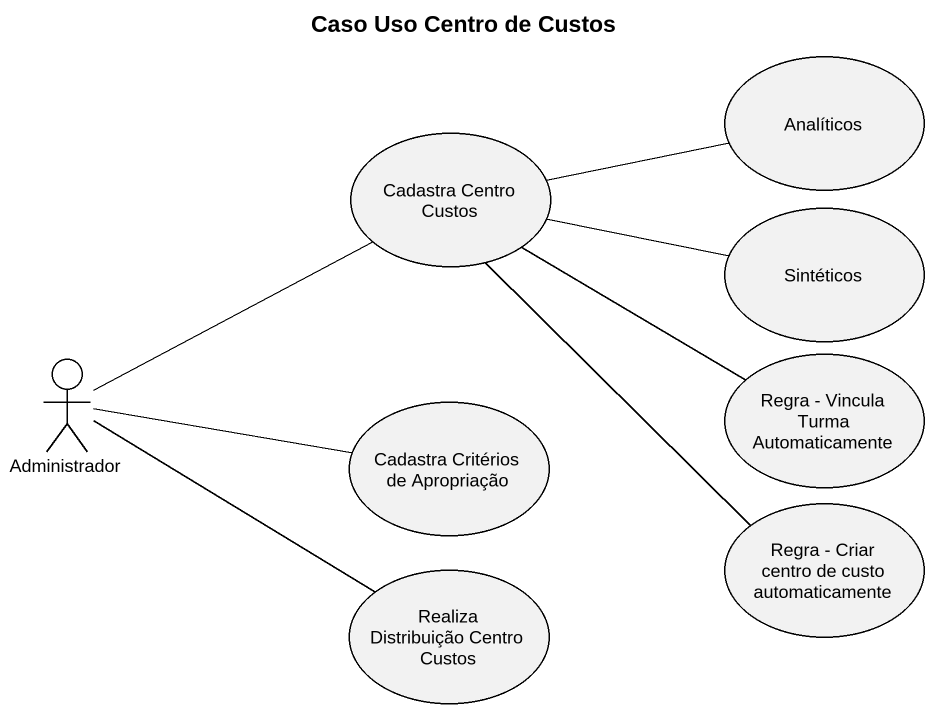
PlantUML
@startuml
title Caso Uso Centro de Custos
usecase Analíticos
usecase "Cadastra Centro Custos" as Cadastra_Centro_Custos
usecase Sintéticos
actor Administrador
usecase "Cadastra Critérios de Apropriação" as Cadastra_Critérios_de
usecase "Regra - Vincula Turma Automaticamente" as Regra_Vincula_Turma
usecase "Regra - Criar centro de custo automaticamente" as Regra_Criar_centro_de_custo
usecase "Realiza Distribuição Centro Custos" as Realiza_Distribuição_Centro
Cadastra_Centro_Custos -right- Analíticos
Cadastra_Centro_Custos -right- Sintéticos
Cadastra_Centro_Custos -right- Regra_Vincula_Turma
Cadastra_Centro_Custos -- Regra_Criar_centro_de_custo
Administrador -up- Cadastra_Centro_Custos
Administrador -right- Cadastra_Critérios_de
Administrador -right- Realiza_Distribuição_Centro
@enduml
